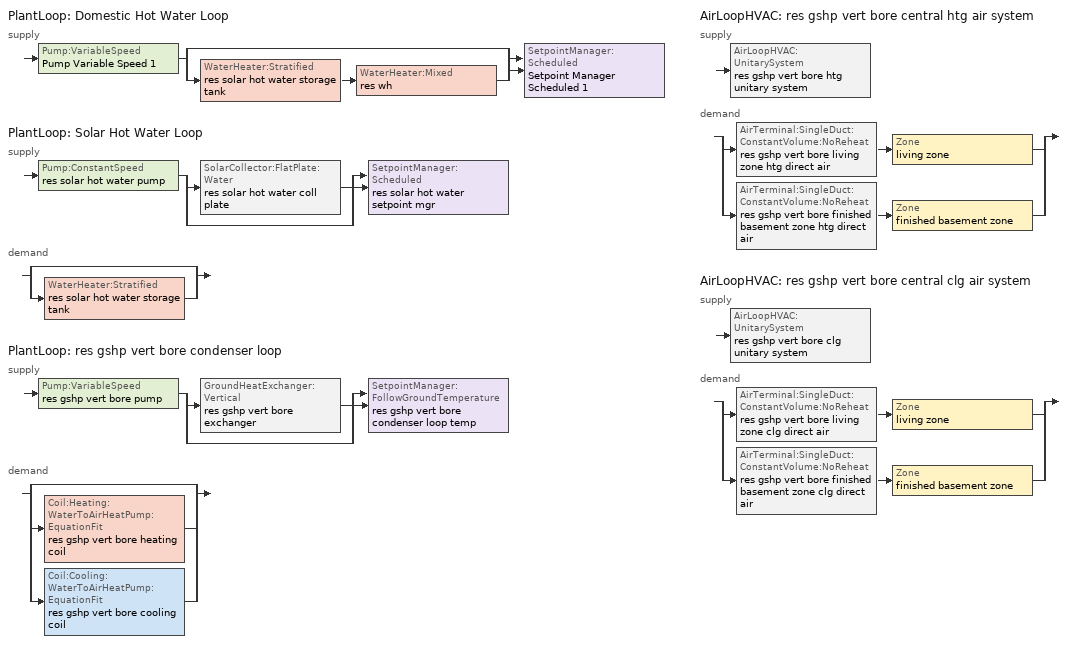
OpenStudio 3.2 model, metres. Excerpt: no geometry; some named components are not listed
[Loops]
PlantLoop 'Domestic Hot Water Loop'
 supply: Pump:VariableSpeed 'Pump Variable Speed 1' > split
  | bypass
  | WaterHeater:Stratified 'res solar hot water storage tank' > WaterHeater:Mixed 'res wh'
  join > SetpointManager:Scheduled 'Setpoint Manager Scheduled 1'
PlantLoop 'Solar Hot Water Loop'
 supply: Pump:ConstantSpeed 'res solar hot water pump' > split
  | SolarCollector:FlatPlate:Water 'res solar hot water coll plate'
  | bypass
  join > SetpointManager:Scheduled 'res solar hot water setpoint mgr'
 demand: split
  | bypass
  | WaterHeater:Stratified 'res solar hot water storage tank'
PlantLoop 'res gshp vert bore condenser loop'
 supply: Pump:VariableSpeed 'res gshp vert bore pump' > split
  | GroundHeatExchanger:Vertical 'res gshp vert bore exchanger'
  | bypass
  join > SetpointManager:FollowGroundTemperature 'res gshp vert bore condenser loop temp'
 demand: split
  | bypass
  | Coil:Heating:WaterToAirHeatPump:EquationFit 'res gshp vert bore heating coil'
  | Coil:Cooling:WaterToAirHeatPump:EquationFit 'res gshp vert bore cooling coil'
AirLoopHVAC 'res gshp vert bore central htg air system'
 supply: AirLoopHVAC:UnitarySystem 'res gshp vert bore htg unitary system'
 demand: split
  | AirTerminal:SingleDuct:ConstantVolume:NoReheat 'res gshp vert bore living zone htg direct air' > Zone 'living zone'
  | AirTerminal:SingleDuct:ConstantVolume:NoReheat 'res gshp vert bore finished basement zone htg direct air' > Zone 'finished basement zone'
AirLoopHVAC 'res gshp vert bore central clg air system'
 supply: AirLoopHVAC:UnitarySystem 'res gshp vert bore clg unitary system'
 demand: split
  | AirTerminal:SingleDuct:ConstantVolume:NoReheat 'res gshp vert bore living zone clg direct air' > Zone 'living zone'
  | AirTerminal:SingleDuct:ConstantVolume:NoReheat 'res gshp vert bore finished basement zone clg direct air' > Zone 'finished basement zone'
[Sizing:Zone] Zone Cooling Design Supply Air Temperature Input Method=SupplyAirTemperature; Zone Cooling Design Supply Air Temperature {C}=14; Zone Cooling Design Supply Air Temperature Difference {deltaC}=11.11; Zone Heating Design Supply Air Temperature Input Method=SupplyAirTemperature; Zone Heating Design Supply Air Temperature {C}=40; Zone Heating Design Supply Air Temperature Difference {deltaC}=11.11; Zone Cooling Design Supply Air Humidity Ratio {kg-H2O/kg-air}=0.0085; Zone Heating Design Supply Air Humidity Ratio {kg-H2O/kg-air}=0.008; Cooling Design Air Flow Method=DesignDay; Heating Design Air Flow Method=DesignDay; Account for Dedicated Outdoor Air System=No; Dedicated Outdoor Air System Control Strategy=NeutralSupplyAir; Dedicated Outdoor Air Low Setpoint Temperature for Design {C}=autosize; Dedicated Outdoor Air High Setpoint Temperature for Design {C}=autosize
living zone; finished basement zone
[Zone equipment]
living zone: res gshp vert bore living zone htg direct air, res gshp vert bore living zone clg direct air
finished basement zone: res gshp vert bore finished basement zone htg direct air, res gshp vert bore finished basement zone clg direct air
[PlantLoop]
Name | Glycol Concentration | Maximum Loop Flow Rate {m3/s} | Plant Loop Volume {m3} | Load Distribution Scheme | Fluid Type | Maximum Loop Temperature {C} | Minimum Loop Temperature {C} | Minimum Loop Flow Rate {m3/s} | Plant Equipment Operation Heating Load Schedule
Domestic Hot Water Loop | 0 | 0.01 | 0.003 | Optimal
Solar Hot Water Loop | 50 |  | Autocalculate | Optimal | PropyleneGlycol | 100 | 0 | 0 | Always On Discrete
res gshp vert bore condenser loop | 30 | 0.000757082 | Autocalculate | SequentialLoad | Water | 48.88889 | 1.66667 | 0
[Sizing:Plant] Loop Design Temperature Difference {deltaC}=5.55556; Sizing Option=NonCoincident; Zone Timesteps in Averaging Window=1; Coincident Sizing Factor Mode=None
Name | Loop Type | Design Loop Exit Temperature {C}
Domestic Hot Water Loop; Solar Hot Water Loop | Heating | 51.6667
res gshp vert bore condenser loop | Condenser | 29.4444
[Pump:VariableSpeed] Fraction of Motor Inefficiencies to Fluid Stream=0; Coefficient 1 of the Part Load Performance Curve=0; Coefficient 2 of the Part Load Performance Curve=1; Coefficient 3 of the Part Load Performance Curve=0; Coefficient 4 of the Part Load Performance Curve=0; Pump Control Type=Intermittent; Skin Loss Radiative Fraction=0.5; Design Power Sizing Method=PowerPerFlowPerPressure; Design Electric Power per Unit Flow Rate {W/(m3/s)}=348701.1; Design Shaft Power per Unit Flow Rate per Unit Head {W-s/m3-Pa}=1.28205; Design Minimum Flow Rate Fraction=0
Name | Rated Flow Rate {m3/s} | Rated Pump Head {Pa} | Rated Power Consumption {W} | Motor Efficiency | Minimum Flow Rate {m3/s}
Pump Variable Speed 1 | 0.01 | 1 | 0 | 1
res gshp vert bore pump | 0.000757082 | 149460 |  | 0.462 | 0
[SetpointManager:Scheduled] Control Variable=Temperature; Schedule=dhw temp
Setpoint Manager Scheduled 1; res solar hot water setpoint mgr
[WaterHeater:Mixed]
res wh: Tank Volume {m3}=0.00378541; Setpoint Temperature Schedule=WH Setpoint Temp; Deadband Temperature Difference {deltaC}=0; Maximum Temperature Limit {C}=99; Heater Control Type=Modulate; Heater Maximum Capacity {W}=2.93071e+10; Heater Minimum Capacity {W}=0; Heater Fuel Type=Electricity; Heater Thermal Efficiency=0.7544; Off Cycle Parasitic Fuel Consumption Rate {W}=0; Off Cycle Parasitic Fuel Type=Electricity; Off Cycle Parasitic Heat Fraction to Tank=0; On Cycle Parasitic Fuel Consumption Rate {W}=0; On Cycle Parasitic Fuel Type=Electricity; On Cycle Parasitic Heat Fraction to Tank=0; Ambient Temperature Indicator=ThermalZone; Ambient Temperature Thermal Zone=finished basement zone; Off Cycle Loss Coefficient to Ambient Temperature {W/K}=0; Off Cycle Loss Fraction to Thermal Zone=1; On Cycle Loss Coefficient to Ambient Temperature {W/K}=0; On Cycle Loss Fraction to Thermal Zone=1; Use Side Effectiveness=1; Source Side Effectiveness=1; Use Side Design Flow Rate {m3/s}=autosize; Source Side Design Flow Rate {m3/s}=autosize; Indirect Water Heating Recovery Time {hr}=1.5; Source Side Flow Control Mode=IndirectHeatPrimarySetpoint
[WaterHeater:Sizing] Design Mode=PeakDraw; Time Storage Can Meet Peak Draw {hr}=0.538503; Time for Tank Recovery {hr}=0; Nominal Tank Volume for Autosizing Plant Connections {m3}=1
res wh; res solar hot water storage tank
[Pump:ConstantSpeed]
res solar hot water pump: Rated Flow Rate {m3/s}=5.68724e-05; Rated Pump Head {Pa}=90000; Rated Power Consumption {W}=32; Motor Efficiency=0.3; Fraction of Motor Inefficiencies to Fluid Stream=0.2; Pump Control Type=Intermittent; Design Power Sizing Method=PowerPerFlowPerPressure; Design Electric Power per Unit Flow Rate {W/(m3/s)}=348701.1; Design Shaft Power per Unit Flow Rate per Unit Head {W-s/m3-Pa}=1.28205
[SolarCollector:FlatPlate:Water]
res solar hot water coll plate: SolarCollectorPerformance=res solar hot water coll perf; Surface=res solar hot water shading surface; Maximum Flow Rate {m3/s}=5.68724e-05
[SolarCollectorPerformance:FlatPlate]
res solar hot water coll perf: Gross Area {m2}=3.71612; Test Fluid=Water; Test Flow Rate {m3/s}=5.68724e-05; Test Correlation Type=Inlet; Coefficient 1 of Efficiency Equation=0.77; Coefficient 2 of Efficiency Equation {W/m2-K}=-4.50265; Coefficient 2 of Incident Angle Modifier=-0.1; Coefficient 3 of Incident Angle Modifier=-0.0055
[WaterHeater:Stratified]
res solar hot water storage tank: Tank Volume {m3}=0.227125; Tank Height {m}=0.114628; Tank Shape=VerticalCylinder; Tank Perimeter {m}=0.120038; Maximum Temperature Limit {C}=99; Heater Priority Control=MasterSlave; Heater 1 Setpoint Temperature Schedule=WH Setpoint Temp; Heater 1 Deadband Temperature Difference {deltaC}=2; Heater 1 Capacity {W}=0; Heater 1 Height {m}=0; Heater 2 Setpoint Temperature Schedule=WH Setpoint Temp; Heater 2 Deadband Temperature Difference {deltaC}=5; Heater 2 Capacity {W}=0; Heater 2 Height {m}=0; Heater Fuel Type=Electricity; Heater Thermal Efficiency=1; Off Cycle Parasitic Fuel Consumption Rate {W}=10; Off Cycle Parasitic Fuel Type=Electricity; Off Cycle Parasitic Heat Fraction to Tank=0; Off Cycle Parasitic Height {m}=0; On Cycle Parasitic Fuel Consumption Rate {W}=10; On Cycle Parasitic Fuel Type=Electricity; On Cycle Parasitic Heat Fraction to Tank=0; On Cycle Parasitic Height {m}=0; Ambient Temperature Indicator=ThermalZone; Ambient Temperature Thermal Zone=living zone; Uniform Skin Loss Coefficient per Unit Area to Ambient Temperature {W/m2-K}=0.5678; Skin Loss Fraction to Zone=1; Off Cycle Flue Loss Coefficient to Ambient Temperature {W/K}=0; Off Cycle Flue Loss Fraction to Zone=1; Use Side Effectiveness=1; Use Side Inlet Height {m}=0; Use Side Outlet Height {m}=0.114628; Source Side Effectiveness=0.7; Source Side Inlet Height {m}=0.0382094; Source Side Outlet Height {m}=0; Inlet Mode=Fixed; Use Side Design Flow Rate {m3/s}=0.00377911; Source Side Design Flow Rate {m3/s}=5.68724e-05; Indirect Water Heating Recovery Time {hr}=1.5; Number of Nodes=8; Additional Destratification Conductivity {W/m-K}=0; Node 1 Additional Loss Coefficient {W/m2-K}=0; Node 2 Additional Loss Coefficient {W/m2-K}=0; Node 3 Additional Loss Coefficient {W/m2-K}=0; Node 4 Additional Loss Coefficient {W/m2-K}=0; Node 5 Additional Loss Coefficient {W/m2-K}=0; Node 6 Additional Loss Coefficient {W/m2-K}=0; Node 7 Additional Loss Coefficient {W/m2-K}=0; Node 8 Additional Loss Coefficient {W/m2-K}=0; Node 9 Additional Loss Coefficient {W/m2-K}=0; Node 10 Additional Loss Coefficient {W/m2-K}=0; Node 11 Additional Loss Coefficient {W/m2-K}=0; Node 12 Additional Loss Coefficient {W/m2-K}=0; Source Side Flow Control Mode=IndirectHeatPrimarySetpoint
[SetpointManager:FollowGroundTemperature]
res gshp vert bore condenser loop temp: Control Variable=Temperature; Offset Temperature Difference {deltaC}=0; Maximum Setpoint Temperature {C}=48.88889; Minimum Setpoint Temperature {C}=1.66667
[EnergyManagementSystem:Sensor]
Name | Output Variable or Output Meter Index Key | Output Variable or Output Meter
res_gshp_vert_bore_pump_s | res gshp vert bore pump | Pump Electricity Energy
res_gshp_vert_bore_heating_coil_s | res gshp vert bore heating coil | Heating Coil Electricity Energy
res_gshp_vert_bore_cooling_coil_s | res gshp vert bore cooling coil | Cooling Coil Electricity Energy
res_af_1_tin_s | living zone | Zone Mean Air Temperature
res_af_1_tt_s | living zone | Zone Outdoor Air Drybulb Temperature
res_ds_res_gshp_vert_bore_central_clg_air_system_fan_rtf_s | res gshp vert bore living zone clg supply fan | Fan Runtime Fraction
res_ds_res_gshp_vert_bore_central_htg_air_system_fan_rtf_s | res gshp vert bore living zone htg supply fan | Fan Runtime Fraction
res_ds_res_gshp_vert_bore_central_clg_air_system_win_s; res_ds_res_gshp_vert_bore_central_htg_air_system_win_s | living zone | Zone Mean Air Humidity Ratio
res_ds_res_gshp_vert_bore_central_clg_air_system_ah_t_s; res_ds_res_gshp_vert_bore_central_htg_air_system_ah_t_s | finished basement zone | Zone Air Temperature
res_ds_res_gshp_vert_bore_central_clg_air_system_ah_w_s; res_ds_res_gshp_vert_bore_central_htg_air_system_ah_w_s | finished basement zone | Zone Mean Air Humidity Ratio
[Coil:Heating:WaterToAirHeatPump:EquationFit]
res gshp vert bore heating coil: Rated Air Flow Rate {m3/s}=0.893181; Rated Water Flow Rate {m3/s}=0.000757082; Rated Heating Capacity {W}=17584.3; Rated Heating Coefficient of Performance {W/W}=3.64475; Heating Capacity Curve=res gshp vert bore htg cap curve; Heating Power Consumption Curve=res gshp vert bore htg power curve
[Coil:Heating:Electric]
res gshp vert bore supp heater: Availability Schedule=Always On Discrete; Efficiency=1; Nominal Capacity {W}=29307.1
[Fan:OnOff] Availability Schedule=Always On Discrete; Fan Total Efficiency=0.75; Pressure Rise {Pa}=794.58; Maximum Flow Rate {m3/s}=1.18975; Motor Efficiency=1; Motor In Airstream Fraction=1
Name | Fan Power Ratio Function of Speed Ratio Curve | Fan Efficiency Ratio Function of Speed Ratio Curve
res gshp vert bore living zone htg supply fan | Fan On Off Power Curve | Fan On Off Efficiency Curve
res gshp vert bore living zone clg supply fan | Fan On Off Power Curve 1 | Fan On Off Efficiency Curve 1
[AirLoopHVAC:UnitarySystem] Control Type=Load; Controlling Zone or Thermostat Location=living zone; Dehumidification Control Type=None; Availability Schedule=Always On Discrete; Fan Placement=BlowThrough; Supply Air Fan Operating Mode Schedule=Always Off Discrete; DX Heating Coil Sizing Ratio=1; Use DOAS DX Cooling Coil=No; DOAS DX Cooling Coil Leaving Minimum Air Temperature {C}=2; Latent Load Control=SensibleOnlyLoadControl; Supply Air Flow Rate Method During Cooling Operation=SupplyAirFlowRate; Supply Air Flow Rate Method During Heating Operation=SupplyAirFlowRate; Supply Air Flow Rate When No Cooling or Heating is Required {m3/s}=0; Maximum Supply Air Temperature {C}=76.6667; Maximum Outdoor Dry-Bulb Temperature for Supplemental Heater Operation {C}=4.44444; Maximum Cycling Rate {cycles/hr}=2.5; Heat Pump Time Constant {s}=60; Fraction of On-Cycle Power Use=0.01; Heat Pump Fan Delay Time {s}=60; Ancilliary On-Cycle Electric Power {W}=0; Ancilliary Off-Cycle Electric Power {W}=0
Name | Supply Fan | Heating Coil | Supplemental Heating Coil | Supply Air Flow Rate During Cooling Operation {m3/s} | Supply Air Flow Rate During Heating Operation {m3/s} | Cooling Coil
res gshp vert bore htg unitary system | res gshp vert bore living zone htg supply fan | res gshp vert bore heating coil | res gshp vert bore supp heater | 0 | 0.893181
res gshp vert bore clg unitary system | res gshp vert bore living zone clg supply fan |  |  | 1.18975 | 0 | res gshp vert bore cooling coil
[AirLoopHVAC] Availability Schedule=Always On Discrete; Design Supply Air Flow Rate {m3/s}=1.18975; Design Return Air Flow Fraction of Supply Air Flow=1
res gshp vert bore central htg air system; res gshp vert bore central clg air system
[Sizing:System] Type of Load to Size On=Sensible; Design Outdoor Air Flow Rate {m3/s}=Autosize; Central Heating Maximum System Air Flow Ratio=0.3; Preheat Design Temperature {C}=7; Preheat Design Humidity Ratio {kg-H2O/kg-Air}=0.008; Precool Design Temperature {C}=12.8; Precool Design Humidity Ratio {kg-H2O/kg-Air}=0.008; Central Cooling Design Supply Air Temperature {C}=12.8; Central Heating Design Supply Air Temperature {C}=16.7; Sizing Option=NonCoincident; 100% Outdoor Air in Cooling=Yes; 100% Outdoor Air in Heating=Yes; Central Cooling Design Supply Air Humidity Ratio {kg-H2O/kg-Air}=0.0085; Central Heating Design Supply Air Humidity Ratio {kg-H2O/kg-Air}=0.008; Cooling Design Air Flow Method=DesignDay; Cooling Design Air Flow Rate {m3/s}=0; Heating Design Air Flow Method=DesignDay; Heating Design Air Flow Rate {m3/s}=0; System Outdoor Air Method=ZoneSum; Zone Maximum Outdoor Air Fraction=1; Cooling Supply Air Flow Rate Per Floor Area {m3/s-m2}=0.00996765; Cooling Fraction of Autosized Cooling Supply Air Flow Rate=1; Cooling Supply Air Flow Rate Per Unit Cooling Capacity {m3/s-W}=3.94755e-05; Heating Supply Air Flow Rate Per Floor Area {m3/s-m2}=0.00996765; Heating Fraction of Autosized Heating Supply Air Flow Rate=1; Heating Fraction of Autosized Cooling Supply Air Flow Rate=1; Heating Supply Air Flow Rate Per Unit Heating Capacity {m3/s-W}=3.15882e-05; Cooling Design Capacity Method=CoolingDesignCapacity; Cooling Design Capacity {W}=autosize; Cooling Design Capacity Per Floor Area {W/m2}=234.7; Fraction of Autosized Cooling Design Capacity=1; Heating Design Capacity Method=HeatingDesignCapacity; Heating Design Capacity {W}=autosize; Heating Design Capacity Per Floor Area {W/m2}=157; Fraction of Autosized Heating Design Capacity=1; Central Cooling Capacity Control Method=OnOff
res gshp vert bore central htg air system; res gshp vert bore central clg air system
[AirTerminal:SingleDuct:ConstantVolume:NoReheat] Availability Schedule=Always On Discrete
Name | Maximum Air Flow Rate {m3/s}
res gshp vert bore living zone htg direct air; res gshp vert bore living zone clg direct air | 1.17785
res gshp vert bore finished basement zone htg direct air; res gshp vert bore finished basement zone clg direct air | 0.0118975
[Coil:Cooling:WaterToAirHeatPump:EquationFit]
res gshp vert bore cooling coil: Rated Air Flow Rate {m3/s}=1.18975; Rated Water Flow Rate {m3/s}=0.000757082; Rated Total Cooling Capacity {W}=17584.3; Rated Sensible Cooling Capacity {W}=12871.7; Rated Cooling Coefficient of Performance {W/W}=5.35551; Total Cooling Capacity Curve=res gshp vert bore clg total cap curve; Sensible Cooling Capacity Curve=res gshp vert bore clg sens cap curve; Cooling Power Consumption Curve=res gshp vert bore clg power curve; Nominal Time for Condensate Removal to Begin {s}=1000; Ratio of Initial Moisture Evaporation Rate and Steady State Latent Capacity=1.5
[EnergyManagementSystem:Subroutine]
res_ds_res_gshp_vert_bore_central_clg_air_system_lk_subrout: Set f_sup = 0.1499250749250749; Set f_ret = 0.0750749250749251; Set f_OA = 0.0; Set oafrate = f_OA * res_ds_res_gshp_vert_bore_central_clg_air_system_AhVfr; Set suplkfrate = f_sup * res_ds_res_gshp_vert_bore_central_clg_air_system_AhVfr; Set retlkfrate = f_ret * res_ds_res_gshp_vert_bore_central_clg_air_system_AhVfr; Set res_ds_res_gshp_vert_bore_central_clg_air_system_AhToLiv = (@Abs (suplkfrate-retlkfrate-oafrate)); Set res_ds_res_gshp_vert_bore_central_clg_air_system_LivToAh = 0; Set res_ds_res_gshp_vert_bore_central_clg_air_system_lk_sup_fan_equiv = 0; Set res_ds_res_gshp_vert_bore_central_clg_air_system_lk_ret_fan_equiv = oafrate; If res_ds_res_gshp_vert_bore_central_clg_air_system_AhMfr>0; Set h_SA=(@HFnTdbW res_ds_res_gshp_vert_bore_central_clg_air_system_AhTt res_ds_res_gshp_vert_bore_central_clg_air_system_AhWt); Set h_AHZ=(@HFnTdbW res_ds_res_gshp_vert_bore_central_clg_air_system_AhT res_ds_res_gshp_vert_bore_central_clg_air_system_AhW); Set h_RA=(@HFnTdbW res_ds_res_gshp_vert_bore_central_clg_air_system_RaT res_ds_res_gshp_vert_bore_central_clg_air_system_RaW); Set h_fg=(@HfgAirFnWTdb res_ds_res_gshp_vert_bore_central_clg_air_system_AhWt res_ds_res_gshp_vert_bore_central_clg_air_system_AhTt); Set SALkQtot=f_sup*res_ds_res_gshp_vert_bore_central_clg_air_system_AhMfr*(h_RA-h_SA); Set temp1=h_fg*(res_ds_res_gshp_vert_bore_central_clg_air_system_RaW-res_ds_res_gshp_vert_bore_central_clg_air_system_AhWt); Set res_ds_res_gshp_vert_bore_central_clg_air_system_SupLatLkToLv = f_sup*res_ds_res_gshp_vert_bore_central_clg_air_system_AhMfr*temp1; Set res_ds_res_gshp_vert_bore_central_clg_air_system_SupSLkToLv = SALkQtot-res_ds_res_gshp_vert_bore_central_clg_air_system_SupLatLkToLv; Set eTm=(res_ds_res_gshp_vert_bore_central_clg_air_system_FanRtf/(res_ds_res_gshp_vert_bore_central_clg_air_system_AhMfr*1006.0))*282.756; Set eTm=0-eTm; Set temp4=res_ds_res_gshp_vert_bore_central_clg_air_system_AhT; Set tsup=temp4+((res_ds_res_gshp_vert_bore_central_clg_air_system_AhTt-res_ds_res_gshp_vert_bore_central_clg_air_system_AhT)*(@Exp eTm)); Set temp5=tsup-res_ds_res_gshp_vert_bore_central_clg_air_system_AhTt; Set res_ds_res_gshp_vert_bore_central_clg_air_system_SupDCnToLv = res_ds_res_gshp_vert_bore_central_clg_air_system_AhMfr*1006.0*temp5; Set res_ds_res_gshp_vert_bore_central_clg_air_system_SupDCnToAh = 0-res_ds_res_gshp_vert_bore_central_clg_air_system_SupDCnToLv; Set eTm=(res_ds_res_gshp_vert_bore_central_clg_air_system_FanRtf/(res_ds_res_gshp_vert_bore_central_clg_air_system_AhMfr*1006.0))*157.086; Set eTm=0-eTm; Set temp6=res_ds_res_gshp_vert_bore_central_clg_air_system_AhT; Set tret=temp6+((res_ds_res_gshp_vert_bore_central_clg_air_system_RaT-res_ds_res_gshp_vert_bore_central_clg_air_system_AhT)*(@Exp eTm)); Set temp7=tret-res_ds_res_gshp_vert_bore_central_clg_air_system_RaT; Set res_ds_res_gshp_vert_bore_central_clg_air_system_RetDCnToPl=res_ds_res_gshp_vert_bore_central_clg_air_system_AhMfr*1006.0*temp7; Set res_ds_res_gshp_vert_bore_central_clg_air_system_RetDCnToAh=0-res_ds_res_gshp_vert_bore_central_clg_air_system_RetDCnToPl; Set res_ds_res_gshp_vert_bore_central_clg_air_system_RetLatLk=0; Set temp2=(res_ds_res_gshp_vert_bore_central_clg_air_system_AhT-res_ds_res_gshp_vert_bore_central_clg_air_system_RaT); Set res_ds_res_gshp_vert_bore_central_clg_air_system_RetSLk=f_ret*res_ds_res_gshp_vert_bore_central_clg_air_system_AhMfr*1006.0*temp2; Set QtLkToAHZn=f_sup*res_ds_res_gshp_vert_bore_central_clg_air_system_AhMfr*(h_SA-h_AHZ); Set temp3=(res_ds_res_gshp_vert_bore_central_clg_air_system_AhWt-res_ds_res_gshp_vert_bore_central_clg_air_system_AhW); Set res_ds_res_gshp_vert_bore_central_clg_air_system_SupLatLkToAh=f_sup*res_ds_res_gshp_vert_bore_central_clg_air_system_AhMfr*h_fg; Set res_ds_res_gshp_vert_bore_central_clg_air_system_SupLatLkToAh=res_ds_res_gshp_vert_bore_central_clg_air_system_SupLatLkToAh*temp3; Set res_ds_res_gshp_vert_bore_central_clg_air_system_SupSLkToAh=QtLkToAHZn-res_ds_res_gshp_vert_bore_central_clg_air_system_SupLatLkToAh; Else; Set res_ds_res_gshp_vert_bore_central_clg_air_system_SupLatLkToLv=0; Set res_ds_res_gshp_vert_bore_central_clg_air_system_SupSLkToLv=0; Set res_ds_res_gshp_vert_bore_central_clg_air_system_SupDCnToLv=0; Set res_ds_res_gshp_vert_bore_central_clg_air_system_SupDCnToAh=0; Set res_ds_res_gshp_vert_bore_central_clg_air_system_RetDCnToPl=0; Set res_ds_res_gshp_vert_bore_central_clg_air_system_RetDCnToAh=0; Set res_ds_res_gshp_vert_bore_central_clg_air_system_RetLatLk=0; Set res_ds_res_gshp_vert_bore_central_clg_air_system_RetSLk=0; Set res_ds_res_gshp_vert_bore_central_clg_air_system_SupLatLkToAh=0; Set res_ds_res_gshp_vert_bore_central_clg_air_system_SupSLkToAh=0; EndIf
res_ds_res_gshp_vert_bore_central_htg_air_system_lk_subrout: Set f_sup = 0.1499250749250749; Set f_ret = 0.0750749250749251; Set f_OA = 0.0; Set oafrate = f_OA * res_ds_res_gshp_vert_bore_central_htg_air_system_AhVfr; Set suplkfrate = f_sup * res_ds_res_gshp_vert_bore_central_htg_air_system_AhVfr; Set retlkfrate = f_ret * res_ds_res_gshp_vert_bore_central_htg_air_system_AhVfr; Set res_ds_res_gshp_vert_bore_central_htg_air_system_AhToLiv = (@Abs (suplkfrate-retlkfrate-oafrate)); Set res_ds_res_gshp_vert_bore_central_htg_air_system_LivToAh = 0; Set res_ds_res_gshp_vert_bore_central_htg_air_system_lk_sup_fan_equiv = 0; Set res_ds_res_gshp_vert_bore_central_htg_air_system_lk_ret_fan_equiv = oafrate; If res_ds_res_gshp_vert_bore_central_htg_air_system_AhMfr>0; Set h_SA=(@HFnTdbW res_ds_res_gshp_vert_bore_central_htg_air_system_AhTt res_ds_res_gshp_vert_bore_central_htg_air_system_AhWt); Set h_AHZ=(@HFnTdbW res_ds_res_gshp_vert_bore_central_htg_air_system_AhT res_ds_res_gshp_vert_bore_central_htg_air_system_AhW); Set h_RA=(@HFnTdbW res_ds_res_gshp_vert_bore_central_htg_air_system_RaT res_ds_res_gshp_vert_bore_central_htg_air_system_RaW); Set h_fg=(@HfgAirFnWTdb res_ds_res_gshp_vert_bore_central_htg_air_system_AhWt res_ds_res_gshp_vert_bore_central_htg_air_system_AhTt); Set SALkQtot=f_sup*res_ds_res_gshp_vert_bore_central_htg_air_system_AhMfr*(h_RA-h_SA); Set temp1=h_fg*(res_ds_res_gshp_vert_bore_central_htg_air_system_RaW-res_ds_res_gshp_vert_bore_central_htg_air_system_AhWt); Set res_ds_res_gshp_vert_bore_central_htg_air_system_SupLatLkToLv = f_sup*res_ds_res_gshp_vert_bore_central_htg_air_system_AhMfr*temp1; Set res_ds_res_gshp_vert_bore_central_htg_air_system_SupSLkToLv = SALkQtot-res_ds_res_gshp_vert_bore_central_htg_air_system_SupLatLkToLv; Set eTm=(res_ds_res_gshp_vert_bore_central_htg_air_system_FanRtf/(res_ds_res_gshp_vert_bore_central_htg_air_system_AhMfr*1006.0))*282.756; Set eTm=0-eTm; Set temp4=res_ds_res_gshp_vert_bore_central_htg_air_system_AhT; Set tsup=temp4+((res_ds_res_gshp_vert_bore_central_htg_air_system_AhTt-res_ds_res_gshp_vert_bore_central_htg_air_system_AhT)*(@Exp eTm)); Set temp5=tsup-res_ds_res_gshp_vert_bore_central_htg_air_system_AhTt; Set res_ds_res_gshp_vert_bore_central_htg_air_system_SupDCnToLv = res_ds_res_gshp_vert_bore_central_htg_air_system_AhMfr*1006.0*temp5; Set res_ds_res_gshp_vert_bore_central_htg_air_system_SupDCnToAh = 0-res_ds_res_gshp_vert_bore_central_htg_air_system_SupDCnToLv; Set eTm=(res_ds_res_gshp_vert_bore_central_htg_air_system_FanRtf/(res_ds_res_gshp_vert_bore_central_htg_air_system_AhMfr*1006.0))*157.086; Set eTm=0-eTm; Set temp6=res_ds_res_gshp_vert_bore_central_htg_air_system_AhT; Set tret=temp6+((res_ds_res_gshp_vert_bore_central_htg_air_system_RaT-res_ds_res_gshp_vert_bore_central_htg_air_system_AhT)*(@Exp eTm)); Set temp7=tret-res_ds_res_gshp_vert_bore_central_htg_air_system_RaT; Set res_ds_res_gshp_vert_bore_central_htg_air_system_RetDCnToPl=res_ds_res_gshp_vert_bore_central_htg_air_system_AhMfr*1006.0*temp7; Set res_ds_res_gshp_vert_bore_central_htg_air_system_RetDCnToAh=0-res_ds_res_gshp_vert_bore_central_htg_air_system_RetDCnToPl; Set res_ds_res_gshp_vert_bore_central_htg_air_system_RetLatLk=0; Set temp2=(res_ds_res_gshp_vert_bore_central_htg_air_system_AhT-res_ds_res_gshp_vert_bore_central_htg_air_system_RaT); Set res_ds_res_gshp_vert_bore_central_htg_air_system_RetSLk=f_ret*res_ds_res_gshp_vert_bore_central_htg_air_system_AhMfr*1006.0*temp2; Set QtLkToAHZn=f_sup*res_ds_res_gshp_vert_bore_central_htg_air_system_AhMfr*(h_SA-h_AHZ); Set temp3=(res_ds_res_gshp_vert_bore_central_htg_air_system_AhWt-res_ds_res_gshp_vert_bore_central_htg_air_system_AhW); Set res_ds_res_gshp_vert_bore_central_htg_air_system_SupLatLkToAh=f_sup*res_ds_res_gshp_vert_bore_central_htg_air_system_AhMfr*h_fg; Set res_ds_res_gshp_vert_bore_central_htg_air_system_SupLatLkToAh=res_ds_res_gshp_vert_bore_central_htg_air_system_SupLatLkToAh*temp3; Set res_ds_res_gshp_vert_bore_central_htg_air_system_SupSLkToAh=QtLkToAHZn-res_ds_res_gshp_vert_bore_central_htg_air_system_SupLatLkToAh; Else; Set res_ds_res_gshp_vert_bore_central_htg_air_system_SupLatLkToLv=0; Set res_ds_res_gshp_vert_bore_central_htg_air_system_SupSLkToLv=0; Set res_ds_res_gshp_vert_bore_central_htg_air_system_SupDCnToLv=0; Set res_ds_res_gshp_vert_bore_central_htg_air_system_SupDCnToAh=0; Set res_ds_res_gshp_vert_bore_central_htg_air_system_RetDCnToPl=0; Set res_ds_res_gshp_vert_bore_central_htg_air_system_RetDCnToAh=0; Set res_ds_res_gshp_vert_bore_central_htg_air_system_RetLatLk=0; Set res_ds_res_gshp_vert_bore_central_htg_air_system_RetSLk=0; Set res_ds_res_gshp_vert_bore_central_htg_air_system_SupLatLkToAh=0; Set res_ds_res_gshp_vert_bore_central_htg_air_system_SupSLkToAh=0; EndIf
[Schedule:Constant]
Name | Value
dhw temp; WH Setpoint Temp | 51.6667
Always On Discrete | 1
Always Off Discrete | 0
[Curve:QuadLinear] Coefficient4 y=0; Coefficient5 z=0; Minimum Value of w {BasedOnField A2}=-100; Maximum Value of w {BasedOnField A2}=100; Minimum Value of x {BasedOnField A3}=-100; Maximum Value of x {BasedOnField A3}=100; Minimum Value of y {BasedOnField A4}=0; Maximum Value of y {BasedOnField A4}=100; Minimum Value of z {BasedOnField A5}=0; Maximum Value of z {BasedOnField A5}=100
Name | Coefficient1 Constant | Coefficient2 w | Coefficient3 x
res gshp vert bore htg cap curve | -5.21544 | -1.07399 | 7.59731
res gshp vert bore htg power curve | -11.0778 | 10.2338 | 1.52933
res gshp vert bore clg total cap curve | -3.91606 | 7.04294 | -2.27059
res gshp vert bore clg power curve | -6.23374 | 1.6101 | 5.31708
[Curve:Exponent] Coefficient1 Constant=1; Coefficient2 Constant=0; Coefficient3 Constant=0; Minimum Value of x=0; Maximum Value of x=1
Fan On Off Power Curve; Fan On Off Power Curve 1
[Curve:Cubic] Coefficient1 Constant=1; Coefficient2 x=0; Coefficient3 x**2=0; Coefficient4 x**3=0; Minimum Value of x=0; Maximum Value of x=1
Fan On Off Efficiency Curve; Fan On Off Efficiency Curve 1
[Curve:QuintLinear]
res gshp vert bore clg sens cap curve: Coefficient1 Constant=26.7839; Coefficient2 v=0; Coefficient3 w=-23.8324; Coefficient4 x=-1.11574; Coefficient5 y=0; Coefficient6 z=0; Minimum Value of v {BasedOnField A2}=-100; Maximum Value of v {BasedOnField A2}=100; Minimum Value of w {BasedOnField A2}=-100; Maximum Value of w {BasedOnField A2}=100; Minimum Value of x {BasedOnField A3}=-100; Maximum Value of x {BasedOnField A3}=100; Minimum Value of y {BasedOnField A4}=0; Maximum Value of y {BasedOnField A4}=100; Minimum Value of z {BasedOnField A5}=0; Maximum Value of z {BasedOnField A5}=100
